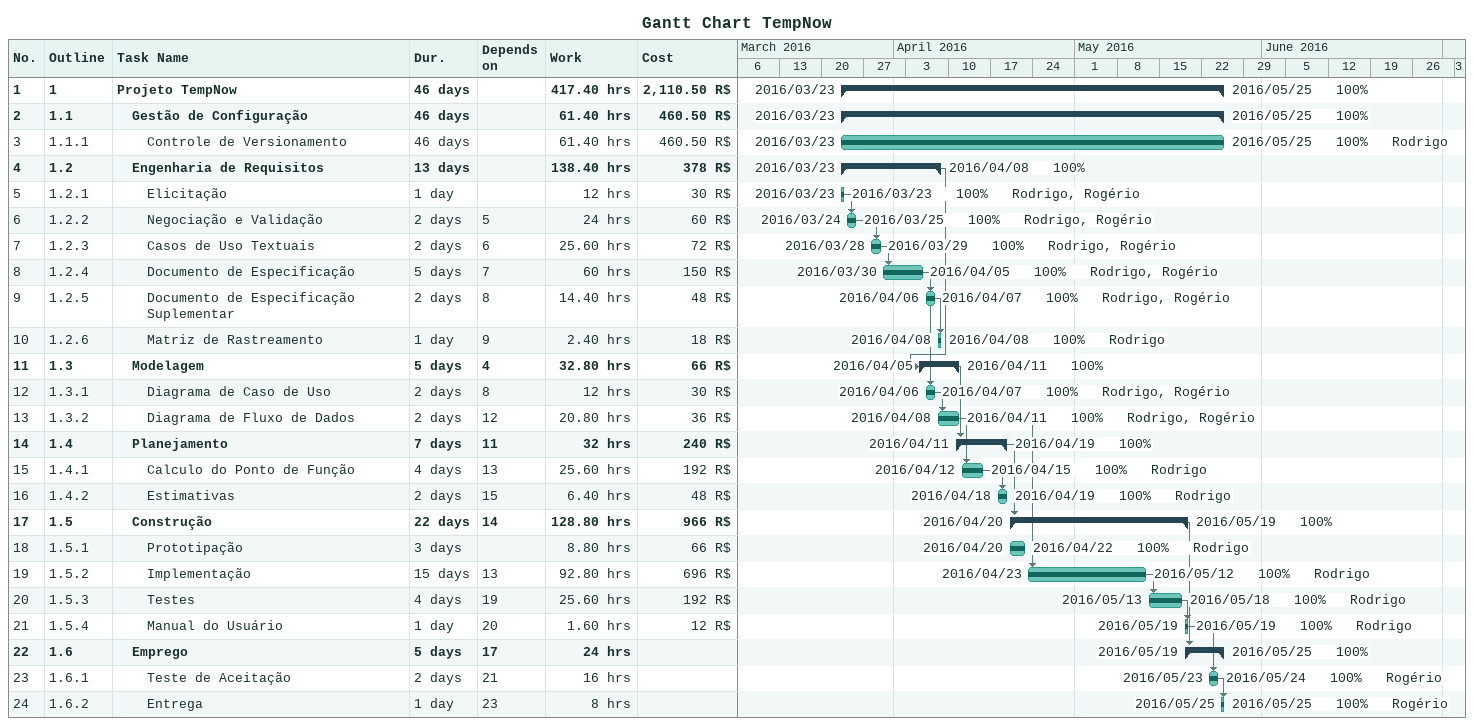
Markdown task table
Gantt Chart TempNow

| ID | WBS | Task | Duration | Start | Finish | Predecessors | Resources | % complete | Work (h) | Cost (R$) |
|---|---|---|---|---|---|---|---|---|---|---|
| 1 | 1 | **Projeto TempNow** | 46d | 2016-03-23 | 2016-05-25 |  |  | 100 | 417.40 | 2110.50 |
| 2 | 1.1 | **Gestão de Configuração** | 46d | 2016-03-23 | 2016-05-25 |  |  | 100 | 61.40 | 460.50 |
| 3 | 1.1.1 | Controle de Versionamento | 46d | 2016-03-23 | 2016-05-25 |  | Rodrigo | 100 | 61.40 | 460.50 |
| 4 | 1.2 | **Engenharia de Requisitos** | 13d | 2016-03-23 | 2016-04-08 |  |  | 100 | 138.40 | 378 |
| 5 | 1.2.1 | Elicitação | 1d | 2016-03-23 | 2016-03-23 |  | Rodrigo, Rogério | 100 | 12 | 30 |
| 6 | 1.2.2 | Negociação e Validação | 2d | 2016-03-24 | 2016-03-25 | 5 | Rodrigo, Rogério | 100 | 24 | 60 |
| 7 | 1.2.3 | Casos de Uso Textuais | 2d | 2016-03-28 | 2016-03-29 | 6 | Rodrigo, Rogério | 100 | 25.60 | 72 |
| 8 | 1.2.4 | Documento de Especificação | 5d | 2016-03-30 | 2016-04-05 | 7 | Rodrigo, Rogério | 100 | 60 | 150 |
| 9 | 1.2.5 | Documento de Especificação Suplementar | 2d | 2016-04-06 | 2016-04-07 | 8 | Rodrigo, Rogério | 100 | 14.40 | 48 |
| 10 | 1.2.6 | Matriz de Rastreamento | 1d | 2016-04-08 | 2016-04-08 | 9 | Rodrigo | 100 | 2.40 | 18 |
| 11 | 1.3 | **Modelagem** | 5d | 2016-04-05 | 2016-04-11 | 4 |  | 100 | 32.80 | 66 |
| 12 | 1.3.1 | Diagrama de Caso de Uso | 2d | 2016-04-06 | 2016-04-07 | 8 | Rodrigo, Rogério | 100 | 12 | 30 |
| 13 | 1.3.2 | Diagrama de Fluxo de Dados | 2d | 2016-04-08 | 2016-04-11 | 12 | Rodrigo, Rogério | 100 | 20.80 | 36 |
| 14 | 1.4 | **Planejamento** | 7d | 2016-04-11 | 2016-04-19 | 11 |  | 100 | 32 | 240 |
| 15 | 1.4.1 | Calculo do Ponto de Função | 4d | 2016-04-12 | 2016-04-15 | 13 | Rodrigo | 100 | 25.60 | 192 |
| 16 | 1.4.2 | Estimativas | 2d | 2016-04-18 | 2016-04-19 | 15 | Rodrigo | 100 | 6.40 | 48 |
| 17 | 1.5 | **Construção** | 22d | 2016-04-20 | 2016-05-19 | 14 |  | 100 | 128.80 | 966 |
| 18 | 1.5.1 | Prototipação | 3d | 2016-04-20 | 2016-04-22 |  | Rodrigo | 100 | 8.80 | 66 |
| 19 | 1.5.2 | Implementação | 15d | 2016-04-23 | 2016-05-12 | 13 | Rodrigo | 100 | 92.80 | 696 |
| 20 | 1.5.3 | Testes | 4d | 2016-05-13 | 2016-05-18 | 19 | Rodrigo | 100 | 25.60 | 192 |
| 21 | 1.5.4 | Manual do Usuário | 1d | 2016-05-19 | 2016-05-19 | 20 | Rodrigo | 100 | 1.60 | 12 |
| 22 | 1.6 | **Emprego** | 5d | 2016-05-19 | 2016-05-25 | 17 |  | 100 | 24 |  |
| 23 | 1.6.1 | Teste de Aceitação | 2d | 2016-05-23 | 2016-05-24 | 21 | Rogério | 100 | 16 |  |
| 24 | 1.6.2 | Entrega | 1d | 2016-05-25 | 2016-05-25 | 23 | Rogério | 100 | 8 |  |
